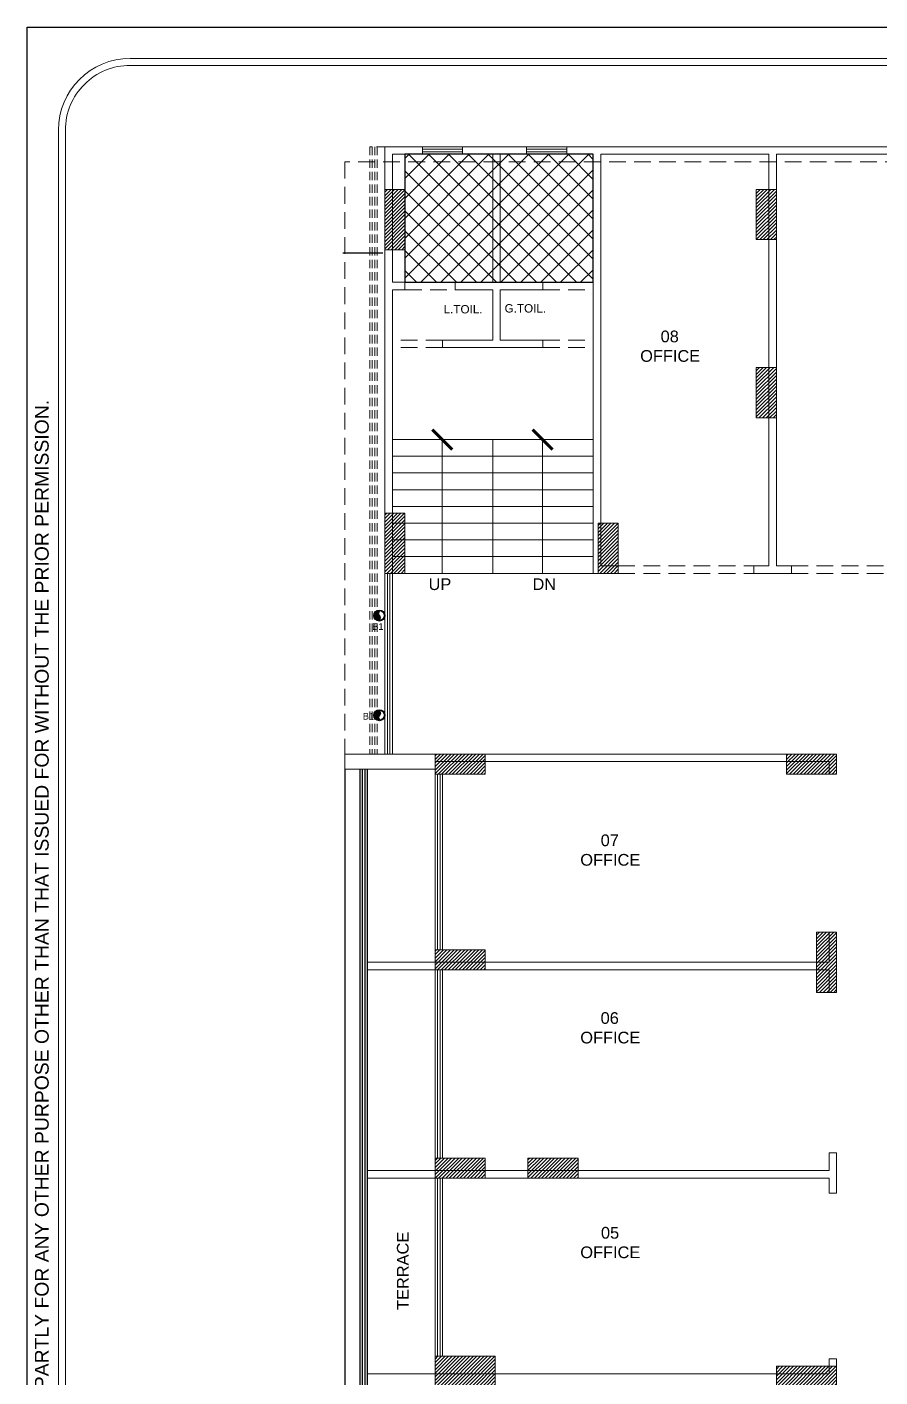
# Model space of a CAD drawing. Header units: inches. Extents: x 1807 to 67852, y 1160 to 20242.
# Drawn here: x 13894 to 14404, y 9032 to 9839 of the extents above; entities that cross this region are included whole.
import ezdxf

# ---------------------------------------------------------------- set-up
doc = ezdxf.new("R2010")
doc.units = ezdxf.units.IN
doc.header["$MEASUREMENT"] = 0
doc.linetypes.add('DASHED', pattern=[0.75, 0.5, -0.25])
for name, color, linetype, lineweight in [('02WINDOW & DOTTED', 8, 'Continuous', 20), ('4 upvc pip', 5, 'Continuous', 30), ('4 upvc pip hatch', 6, 'Continuous', 5), ('4. UPCV', 6, 'Continuous', 30), ('A-HATCH', 252, 'Continuous', 13), ('BLOCK', 7, 'Continuous', 0), ('COLD WATER', 4, 'Continuous', 30), ('column_01', 7, 'Continuous', 18), ('HATCH', 8, 'Continuous', 0), ('Nstair', 8, 'Continuous', 20), ('RAILING', 8, 'Continuous', 25), ('SHOP TEXT', 7, 'Continuous', 15), ('SUNK', 216, 'Continuous', 30), ('SUNK HTACH', 165, 'Continuous', 15), ('wall', 7, 'Continuous', 20)]:
    doc.layers.add(name, color=color, linetype=linetype, lineweight=lineweight)
doc.styles.add('Krupalu', font='arial.ttf', dxfattribs={"height": 8})
doc.styles.add('Krupalu 1', font='arial.ttf')
doc.styles.add('SCALE_48', font='sylfaen.ttf', dxfattribs={"height": 5})
doc.dimstyles.new('SCALE_48', dxfattribs={"dimtxt": 5, "dimasz": 1, "dimexe": 1.5, "dimexo": 1.5, "dimgap": 0.09, "dimtad": 0, "dimzin": 0, "dimdsep": 46, "dimlunit": 4, "dimtxsty": 'SCALE_48', "dimblk": 'ARCHTICK', "dimcen": 0, "dimdle": 1.5, "dimclrd": 256, "dimclre": 256, "dimclrt": 7, "dimadec": 0, "dimazin": 0, "dimtfac": 1, "dimtofl": 0, "dimtmove": 1, "dimatfit": 0, "dimldrblk": 'ARCHTICK', "dimfxl": 1, "dimtolj": 1, "dimtzin": 0, "dimlwd": -1, "dimlwe": -1, "dimarcsym": 0})
pattern_1 = [(45, (0, -2407.892066694796), (-1.060660171779821, 1.060660171779821), [])]

# ---------------------------------------------------------------- blocks, each defined once
blk = doc.blocks.new('rtytrut')
at = {"layer": 'HATCH'}
h = blk.add_hatch(dxfattribs=at)
h.set_pattern_fill('ANSI31', color=256, scale=12, style=0)
h.set_pattern_definition(pattern_1)
h.paths.add_polyline_path([(134969.6783396329, -629836.893215158), (134969.6783391621, -629872.893215205), (134957.6783391551, -629872.8932151059), (134957.6783396314, -629836.8932150421)])
h = blk.add_hatch(dxfattribs=at)
h.set_pattern_fill('ANSI31', color=256, scale=12, style=0)
h.set_pattern_definition(pattern_1)
h.paths.add_polyline_path([(135179.6783406475, -629836.8932180089), (135179.6783411183, -629866.893218056), (135191.6783411252, -629866.8932179568), (135191.678340649, -629836.893217893)])
h = blk.add_hatch(dxfattribs=at)
h.set_pattern_fill('ANSI31', color=256, scale=12, style=0)
h.set_pattern_definition(pattern_1)
h.paths.add_polyline_path([(135179.678339818, -629973.3932146768), (135179.6783402888, -629943.3932146297), (135191.6783402958, -629943.3932147289), (135191.6783398196, -629973.3932147927)])
h = blk.add_hatch(dxfattribs=at)
h.set_pattern_fill('ANSI31', color=256, scale=12, style=0)
h.set_pattern_definition(pattern_1)
h.paths.add_polyline_path([(134969.6783396021, -630066.3932148288), (134969.6783391314, -630030.3932147818), (134957.6783391244, -630030.393214881), (134957.6783396006, -630066.3932149448)])
h = blk.add_hatch(dxfattribs=at)
h.set_pattern_fill('ANSI31', color=256, scale=12, style=0)
h.set_pattern_definition(pattern_1)
h.paths.add_polyline_path([(135085.1783405276, -630066.3932146786), (135085.1783409984, -630036.3932146316), (135097.1783410054, -630036.3932147308), (135097.1783405291, -630066.3932147946)])
h = blk.add_hatch(dxfattribs=at)
h.set_pattern_fill('ANSI31', color=256, scale=12, style=0)
h.set_pattern_definition(pattern_1)
h.paths.add_polyline_path([(134987.6783392209, -630186.3932148985), (135017.678339268, -630186.3932144176), (135017.6783391647, -630174.3932144106), (134987.6783391009, -630174.393214897)])
h = blk.add_hatch(dxfattribs=at)
h.set_pattern_fill('ANSI31', color=256, scale=12, style=0)
h.set_pattern_definition(pattern_1)
h.paths.add_polyline_path([(135227.6783399018, -630186.3932148303), (135197.6783398547, -630186.3932143595), (135197.6783399539, -630174.3932143525), (135227.6783400177, -630174.3932148288)])
h = blk.add_hatch(dxfattribs=at)
h.set_pattern_fill('ANSI31', color=256, scale=12, style=0)
h.set_pattern_definition(pattern_1)
h.paths.add_polyline_path([(135215.6783392084, -630280.8932149053), (135215.6783396792, -630316.8932149523), (135227.6783396862, -630316.8932148531), (135227.6783392099, -630280.8932147893)])
h = blk.add_hatch(dxfattribs=at)
h.set_pattern_fill('ANSI31', color=256, scale=12, style=0)
h.set_pattern_definition(pattern_1)
h.paths.add_polyline_path([(134987.6783396021, -630291.3932147613), (135017.6783396492, -630291.3932152321), (135017.67833955, -630303.393215239), (134987.6783394862, -630303.3932147628)])
h = blk.add_hatch(dxfattribs=at)
h.set_pattern_fill('ANSI31', color=256, scale=12, style=0)
h.set_pattern_definition(pattern_1)
h.paths.add_polyline_path([(134987.6783396021, -630415.8932148273), (135017.6783396492, -630415.8932152981), (135017.67833955, -630427.893215305), (134987.6783394862, -630427.8932148288)])
h = blk.add_hatch(dxfattribs=at)
h.set_pattern_fill('ANSI31', color=256, scale=12, style=0)
h.set_pattern_definition(pattern_1)
h.paths.add_polyline_path([(135073.1783388669, -630415.8932149432), (135043.1783388199, -630415.893215414), (135043.1783389191, -630427.893215421), (135073.1783389829, -630427.8932149448)])
h = blk.add_hatch(dxfattribs=at)
h.set_pattern_fill('ANSI31', color=256, scale=12, style=0)
h.set_pattern_definition(pattern_1)
h.paths.add_polyline_path([(134987.6783400223, -630534.3932151609), (135023.6783400694, -630534.3932156317), (135023.6783399702, -630552.3932156387), (134987.6783399064, -630552.3932151624)])
h = blk.add_hatch(dxfattribs=at)
h.set_pattern_fill('ANSI31', color=256, scale=12, style=0)
h.set_pattern_definition(pattern_1)
h.paths.add_polyline_path([(135227.678340212, -630540.3932148621), (135191.678340165, -630540.3932153329), (135191.6783402641, -630552.3932153399), (135227.6783403279, -630552.3932148636)])
at = {"layer": 'column_01'}
for points in [[(134969.6783396329, -629836.893215158), (134969.6783391621, -629872.893215205), (134957.6783391551, -629872.8932151059), (134957.6783396314, -629836.8932150421)], [(135179.6783406475, -629836.8932180089), (135179.6783411183, -629866.893218056), (135191.6783411252, -629866.8932179568), (135191.678340649, -629836.893217893)], [(135179.678339818, -629973.3932146768), (135179.6783402888, -629943.3932146297), (135191.6783402958, -629943.3932147289), (135191.6783398196, -629973.3932147927)], [(134969.6783396021, -630066.3932148288), (134969.6783391314, -630030.3932147818), (134957.6783391244, -630030.393214881), (134957.6783396006, -630066.3932149448)], [(135085.1783405276, -630066.3932146786), (135085.1783409984, -630036.3932146316), (135097.1783410054, -630036.3932147308), (135097.1783405291, -630066.3932147946)], [(134987.6783392209, -630186.3932148985), (135017.678339268, -630186.3932144176), (135017.6783391647, -630174.3932144106), (134987.6783391009, -630174.393214897)], [(135227.6783399018, -630186.3932148303), (135197.6783398547, -630186.3932143595), (135197.6783399539, -630174.3932143525), (135227.6783400177, -630174.3932148288)], [(135215.6783392084, -630280.8932149053), (135215.6783396792, -630316.8932149523), (135227.6783396862, -630316.8932148531), (135227.6783392099, -630280.8932147893)], [(134987.6783396021, -630291.3932147613), (135017.6783396492, -630291.3932152321), (135017.67833955, -630303.393215239), (134987.6783394862, -630303.3932147628)], [(134987.6783396021, -630415.8932148273), (135017.6783396492, -630415.8932152981), (135017.67833955, -630427.893215305), (134987.6783394862, -630427.8932148288)], [(135073.1783388669, -630415.8932149432), (135043.1783388199, -630415.893215414), (135043.1783389191, -630427.893215421), (135073.1783389829, -630427.8932149448)], [(134987.6783400223, -630534.3932151609), (135023.6783400694, -630534.3932156317), (135023.6783399702, -630552.3932156387), (134987.6783399064, -630552.3932151624)], [(135227.678340212, -630540.3932148621), (135191.678340165, -630540.3932153329), (135191.6783402641, -630552.3932153399), (135227.6783403279, -630552.3932148636)]]:
    blk.add_lwpolyline(points, close=True, dxfattribs=at)

msp = doc.modelspace()

# ---------------------------------------------------------------- hatches: boundary and pattern name
at = {"layer": '4 upvc pip hatch', "ltscale": 10}
h = msp.add_hatch(dxfattribs=at)
h.set_pattern_fill('ANSI31', color=256, scale=3, angle=7e-15, style=0)
h.set_pattern_definition([(45.00000000000001, (-49579.83700438967, -131239.0023688299), (-0.2651650429449554, 0.2651650429449554), [])])
edge = h.paths.add_edge_path()
edge.add_spline(control_points=[(14104.54663992466, 9483.967109088162), (14104.96332902422, 9484.531049465311), (14105.987876252, 9485.91765533075), (14103.71874007064, 9487.975193925102), (14104.70959976818, 9489.372502836532), (14105.11120596696, 9489.938847316736)], knot_values=[0, 0, 0, 0, 1.259254292856843, 3.096230486813582, 4.348223097679245, 4.348223097679245, 4.348223097679245, 4.348223097679245], degree=3, periodic=0)
edge.add_arc((14104.75921997532, 9486.959567896864), 3, 83.26204288133455, 180)
edge.add_arc((14104.75921997532, 9486.959567896864), 3, 180, 265.9366147680938)
h = msp.add_hatch(dxfattribs=at)
h.set_pattern_fill('ANSI31', color=256, scale=3, style=0)
h.set_pattern_definition([(315, (-49579.8358565126, 150153.3405935586), (-0.2651650429449554, -0.2651650429449554), [])])
edge = h.paths.add_edge_path()
edge.add_spline(control_points=[(14104.54778780173, 9430.371115640566), (14104.9644769013, 9429.807175263417), (14105.98902412908, 9428.420569397978), (14103.71988794771, 9426.363030803626), (14104.71074764526, 9424.965721892197), (14105.11235384403, 9424.399377411992)], knot_values=[0, 0, 0, 0, 1.259254292856843, 3.096230486813582, 4.348223097679245, 4.348223097679245, 4.348223097679245, 4.348223097679245], degree=3, periodic=0)
edge.add_arc((14104.76036785239, 9427.378656831865), 3, 180, 276.73795711866546, ccw=False)
edge.add_arc((14104.76036785239, 9427.378656831865), 3, 94.06338523190618, 180, ccw=False)
at = {"layer": 'SUNK HTACH', "ltscale": 10}
h = msp.add_hatch(dxfattribs=at)
h.set_pattern_fill('ANSI37', color=256, scale=67.5, style=0)
h.set_pattern_definition([(45, (13394.47225781065, -55328.92698113222), (-5.966213466261491, 5.966213466261491), []), (135, (13394.47225781065, -55328.92698113222), (-5.966213466261491, -5.966213466261491), [])])
h.paths.add_polyline_path([(14120.06151551113, 9686.174890355585), (14232.56036785239, 9686.174890355585), (14232.56036785239, 9762.674890355467), (14120.06151551113, 9762.674890355467)])

# ---------------------------------------------------------------- linework, layer by layer
at = {"layer": '02WINDOW & DOTTED', "linetype": 'DASHED', "ltscale": 10}
for p, q in [((14099.06036785239, 9767.17489035931), (14099.06036785239, 9404.174890355585)), ((14108.06036785239, 9767.17489035931), (14099.06036785239, 9767.17489035931)), ((14099.06036785239, 9767.17489035931), (14099.06036785239, 9404.174890355585)), ((14108.06036785239, 9767.17489035931), (14099.06036785239, 9767.17489035931)), ((14099.06036785239, 9767.17489035931), (14099.06036785239, 9404.174890355585)), ((14108.06036785239, 9767.17489035931), (14099.06036785239, 9767.17489035931)), ((14099.06036785239, 9767.17489035931), (14099.06036785239, 9404.174890355585)), ((14108.06036785239, 9767.17489035931), (14099.06036785239, 9767.17489035931)), ((14100.56036785239, 9767.17489035931), (14100.56036785239, 9404.174890355585)), ((14100.56036785239, 9767.17489035931), (14100.56036785239, 9404.174890355585)), ((14100.56036785239, 9767.17489035931), (14100.56036785239, 9404.174890355585)), ((14100.56036785239, 9767.17489035931), (14100.56036785239, 9404.174890355585)), ((14102.06036785239, 9767.17489035931), (14102.06036785239, 9404.174890355585)), ((14102.06036785239, 9767.17489035931), (14102.06036785239, 9404.174890355585)), ((14102.06036785239, 9767.17489035931), (14102.06036785239, 9404.174890355585)), ((14102.06036785239, 9767.17489035931), (14102.06036785239, 9404.174890355585)), ((14103.56036785239, 9767.17489035931), (14103.56036785239, 9404.174890355585)), ((14103.56036785239, 9767.17489035931), (14103.56036785239, 9404.174890355585)), ((14103.56036785239, 9767.17489035931), (14103.56036785239, 9404.174890355585)), ((14103.56036785239, 9767.17489035931), (14103.56036785239, 9404.174890355585))]:
    msp.add_line(p, q, dxfattribs=at)
at = {"layer": '02WINDOW & DOTTED', "ltscale": 20}
for p, q in [((14130.56036785239, 9767.174890355585), (14154.56036785239, 9767.174890355585)), ((14130.56036785239, 9767.174890355585), (14154.56036785239, 9767.174890355585)), ((14130.56036785239, 9767.174890355585), (14154.56036785239, 9767.174890355585)), ((14130.56036785239, 9767.174890355585), (14154.56036785239, 9767.174890355585)), ((14130.56036785239, 9765.674890355585), (14154.56036785239, 9765.674890355585)), ((14130.56036785239, 9765.674890355585), (14154.56036785239, 9765.674890355585)), ((14130.56036785239, 9765.674890355585), (14154.56036785239, 9765.674890355585)), ((14130.56036785239, 9765.674890355585), (14154.56036785239, 9765.674890355585)), ((14192.81036785239, 9767.174890355585), (14216.81036785239, 9767.174890355467)), ((14192.81036785239, 9767.174890355585), (14216.81036785239, 9767.174890355467)), ((14192.81036785239, 9767.174890355585), (14216.81036785239, 9767.174890355467)), ((14192.81036785239, 9767.174890355585), (14216.81036785239, 9767.174890355467)), ((14192.81036785239, 9765.674890355585), (14216.81036785239, 9765.674890355467)), ((14192.81036785239, 9765.674890355585), (14216.81036785239, 9765.674890355467)), ((14192.81036785239, 9765.674890355585), (14216.81036785239, 9765.674890355467)), ((14192.81036785239, 9765.674890355585), (14216.81036785239, 9765.674890355467)), ((14130.56036785239, 9764.174890355585), (14154.56036785239, 9764.174890355585)), ((14130.56036785239, 9764.174890355585), (14154.56036785239, 9764.174890355585)), ((14130.56036785239, 9764.174890355585), (14154.56036785239, 9764.174890355585)), ((14130.56036785239, 9764.174890355585), (14154.56036785239, 9764.174890355585)), ((14130.56036785239, 9762.674890355585), (14154.56036785239, 9762.674890355585)), ((14130.56036785239, 9762.674890355585), (14154.56036785239, 9762.674890355585)), ((14130.56036785239, 9762.674890355585), (14154.56036785239, 9762.674890355585)), ((14130.56036785239, 9762.674890355585), (14154.56036785239, 9762.674890355585)), ((14192.81036785239, 9764.174890355585), (14216.81036785239, 9764.174890355467)), ((14192.81036785239, 9764.174890355585), (14216.81036785239, 9764.174890355467)), ((14192.81036785239, 9764.174890355585), (14216.81036785239, 9764.174890355467)), ((14192.81036785239, 9764.174890355585), (14216.81036785239, 9764.174890355467)), ((14192.81036785239, 9762.674890355585), (14216.81036785239, 9762.674890355467)), ((14192.81036785239, 9762.674890355585), (14216.81036785239, 9762.674890355467)), ((14192.81036785239, 9762.674890355585), (14216.81036785239, 9762.674890355467)), ((14192.81036785239, 9762.674890355585), (14216.81036785239, 9762.674890355467)), ((14138.06151556992, 9392.174890434748), (14138.06151556992, 9287.17489037945)), ((14138.06151556992, 9392.174890434748), (14138.06151556992, 9287.17489037945)), ((14138.06151556992, 9392.174890434748), (14138.06151556992, 9287.17489037945)), ((14138.06151556992, 9392.174890434748), (14138.06151556992, 9287.17489037945)), ((14139.56151556992, 9392.174890458846), (14139.56151556992, 9287.174890355935)), ((14139.56151556992, 9392.174890458846), (14139.56151556992, 9287.174890355935)), ((14139.56151556992, 9392.174890458846), (14139.56151556992, 9287.174890355935)), ((14139.56151556992, 9392.174890458846), (14139.56151556992, 9287.174890355935)), ((14141.06151556992, 9392.174890482827), (14141.06151556992, 9287.174890332419)), ((14141.06151556992, 9392.174890482827), (14141.06151556992, 9287.174890332419)), ((14141.06151556992, 9392.174890482827), (14141.06151556992, 9287.174890332419)), ((14141.06151556992, 9392.174890482827), (14141.06151556992, 9287.174890332419)), ((14142.56151556992, 9392.174890506925), (14142.56151556992, 9287.174890308903)), ((14142.56151556992, 9392.174890506925), (14142.56151556992, 9287.174890308903)), ((14142.56151556992, 9392.174890506925), (14142.56151556992, 9287.174890308903)), ((14142.56151556992, 9392.174890506925), (14142.56151556992, 9287.174890308903)), ((14138.06151556992, 9275.174890259426), (14138.06151556992, 9162.674890313445)), ((14138.06151556992, 9275.174890259426), (14138.06151556992, 9162.674890313445)), ((14138.06151556992, 9275.174890259426), (14138.06151556992, 9162.674890313445)), ((14138.06151556992, 9275.174890259426), (14138.06151556992, 9162.674890313445)), ((14139.56151556992, 9275.174890259426), (14139.56151556992, 9162.674890289927)), ((14139.56151556992, 9275.174890259426), (14139.56151556992, 9162.674890289927)), ((14139.56151556992, 9275.174890259426), (14139.56151556992, 9162.674890289927)), ((14139.56151556992, 9275.174890259426), (14139.56151556992, 9162.674890289927)), ((14141.06151556992, 9275.174890259426), (14141.06151556992, 9162.674890266411)), ((14141.06151556992, 9275.174890259426), (14141.06151556992, 9162.674890266411)), ((14141.06151556992, 9275.174890259426), (14141.06151556992, 9162.674890266411)), ((14141.06151556992, 9275.174890259426), (14141.06151556992, 9162.674890266411)), ((14142.56151556992, 9275.174890259426), (14142.56151556992, 9162.674890242895)), ((14142.56151556992, 9275.174890259426), (14142.56151556992, 9162.674890242895)), ((14142.56151556992, 9275.174890259426), (14142.56151556992, 9162.674890242895)), ((14142.56151556992, 9275.174890259426), (14142.56151556992, 9162.674890242895)), ((14138.06151556992, 9150.674890259426), (14138.06151556992, 9044.174889995513)), ((14138.06151556992, 9150.674890259426), (14138.06151556992, 9044.174889995513)), ((14138.06151556992, 9150.674890259426), (14138.06151556992, 9044.174889995513)), ((14138.06151556992, 9150.674890259426), (14138.06151556992, 9044.174889995513)), ((14139.56151556992, 9150.674890259426), (14139.56151556992, 9044.174889975957)), ((14139.56151556992, 9150.674890259426), (14139.56151556992, 9044.174889975957)), ((14139.56151556992, 9150.674890259426), (14139.56151556992, 9044.174889975957)), ((14139.56151556992, 9150.674890259426), (14139.56151556992, 9044.174889975957)), ((14141.06151556992, 9150.674890259426), (14141.06151556992, 9044.17488995628)), ((14141.06151556992, 9150.674890259426), (14141.06151556992, 9044.17488995628)), ((14141.06151556992, 9150.674890259426), (14141.06151556992, 9044.17488995628)), ((14141.06151556992, 9150.674890259426), (14141.06151556992, 9044.17488995628)), ((14142.56151556998, 9150.67489025931), (14142.56151556998, 9044.174889936725)), ((14142.56151556998, 9150.67489025931), (14142.56151556998, 9044.174889936725)), ((14142.56151556998, 9150.67489025931), (14142.56151556998, 9044.174889936725)), ((14142.56151556998, 9150.67489025931), (14142.56151556998, 9044.174889936725))]:
    msp.add_line(p, q, dxfattribs=at)
at = {"layer": '02WINDOW & DOTTED', "linetype": 'DASHED', "ltscale": 20}
for p, q in [((14120.06151551113, 9686.174890355585), (14150.06151551113, 9686.174890355585)), ((14120.06151551113, 9686.174890355585), (14150.06151551113, 9686.174890355585)), ((14120.06151551113, 9686.174890355585), (14150.06151551113, 9686.174890355585)), ((14120.06151551113, 9686.174890355585), (14150.06151551113, 9686.174890355585)), ((14202.56036785239, 9686.174890355585), (14232.56036785239, 9686.174890355585)), ((14202.56036785239, 9686.174890355585), (14232.56036785239, 9686.174890355585)), ((14202.56036785239, 9686.174890355585), (14232.56036785239, 9686.174890355585)), ((14202.56036785239, 9686.174890355585), (14232.56036785239, 9686.174890355585)), ((14120.06151551113, 9681.674890355585), (14150.06151551113, 9681.674890355585)), ((14120.06151551113, 9681.674890355585), (14150.06151551113, 9681.674890355585)), ((14120.06151551113, 9681.674890355585), (14150.06151551113, 9681.674890355585)), ((14120.06151551113, 9681.674890355585), (14150.06151551113, 9681.674890355585)), ((14202.56036785239, 9681.674890355585), (14232.56036785239, 9681.674890355585)), ((14202.56036785239, 9681.674890355585), (14232.56036785239, 9681.674890355585)), ((14202.56036785239, 9681.674890355585), (14232.56036785239, 9681.674890355585)), ((14202.56036785239, 9681.674890355585), (14232.56036785239, 9681.674890355585)), ((14142.56036785236, 9651.674890355585), (14112.56036785239, 9651.674890355585)), ((14142.56036785236, 9651.674890355585), (14112.56036785239, 9651.674890355585)), ((14142.56036785236, 9651.674890355585), (14112.56036785239, 9651.674890355585)), ((14142.56036785236, 9651.674890355585), (14112.56036785239, 9651.674890355585)), ((14142.56036785236, 9647.174890355585), (14112.56036785239, 9647.174890355585)), ((14142.56036785236, 9647.174890355585), (14112.56036785239, 9647.174890355585)), ((14142.56036785236, 9647.174890355585), (14112.56036785239, 9647.174890355585)), ((14142.56036785236, 9647.174890355585), (14112.56036785239, 9647.174890355585)), ((14202.56036785239, 9651.674890355585), (14232.56036785239, 9651.674890355585)), ((14202.56036785239, 9651.674890355585), (14232.56036785239, 9651.674890355585)), ((14202.56036785239, 9651.674890355585), (14232.56036785239, 9651.674890355585)), ((14202.56036785239, 9651.674890355585), (14232.56036785239, 9651.674890355585)), ((14202.56036785239, 9647.174890355585), (14232.56036785239, 9647.174890355585)), ((14202.56036785239, 9647.174890355585), (14232.56036785239, 9647.174890355585)), ((14202.56036785239, 9647.174890355585), (14232.56036785239, 9647.174890355585)), ((14202.56036785239, 9647.174890355585), (14232.56036785239, 9647.174890355585)), ((14247.56151706132, 9516.674890355467), (14328.56036785233, 9516.674890355467)), ((14247.56151706132, 9516.674890355467), (14328.56036785233, 9516.674890355467)), ((14247.56151706132, 9516.674890355467), (14328.56036785233, 9516.674890355467)), ((14247.56151706132, 9516.674890355467), (14328.56036785233, 9516.674890355467)), ((14351.06036785233, 9516.674890355585), (14501.06036785236, 9516.674890355585)), ((14351.06036785233, 9516.674890355585), (14501.06036785236, 9516.674890355585)), ((14351.06036785233, 9516.674890355585), (14501.06036785236, 9516.674890355585)), ((14351.06036785233, 9516.674890355585), (14501.06036785236, 9516.674890355585)), ((14247.56151706132, 9512.174890355467), (14328.56036785233, 9512.174890355467)), ((14247.56151706132, 9512.174890355467), (14328.56036785233, 9512.174890355467)), ((14247.56151706132, 9512.174890355467), (14328.56036785233, 9512.174890355467)), ((14247.56151706132, 9512.174890355467), (14328.56036785233, 9512.174890355467)), ((14351.06036785233, 9512.174890355585), (14501.06036785236, 9512.174890355585)), ((14351.06036785233, 9512.174890355585), (14501.06036785236, 9512.174890355585)), ((14351.06036785233, 9512.174890355585), (14501.06036785236, 9512.174890355585)), ((14351.06036785233, 9512.174890355585), (14501.06036785236, 9512.174890355585))]:
    msp.add_line(p, q, dxfattribs=at)
at = {"layer": '02WINDOW & DOTTED', "color": 3, "ltscale": 20}
for p, q in [((14108.06036785239, 9512.173742288986), (14108.06036785239, 9404.174890355585)), ((14108.06036785239, 9512.173742288986), (14108.06036785239, 9404.174890355585)), ((14108.06036785239, 9512.173742288986), (14108.06036785239, 9404.174890355585)), ((14108.06036785239, 9512.173742288986), (14108.06036785239, 9404.174890355585)), ((14109.56036785239, 9512.173742288986), (14109.56036785239, 9404.174890355585)), ((14109.56036785239, 9512.173742288986), (14109.56036785239, 9404.174890355585)), ((14109.56036785239, 9512.173742288986), (14109.56036785239, 9404.174890355585)), ((14109.56036785239, 9512.173742288986), (14109.56036785239, 9404.174890355585)), ((14111.06036785239, 9512.173742288986), (14111.06036785239, 9404.174890355585)), ((14111.06036785239, 9512.173742288986), (14111.06036785239, 9404.174890355585)), ((14111.06036785239, 9512.173742288986), (14111.06036785239, 9404.174890355585)), ((14111.06036785239, 9512.173742288986), (14111.06036785239, 9404.174890355585)), ((14112.56036785239, 9512.173742288986), (14112.56036785239, 9404.174890355585)), ((14112.56036785239, 9512.173742288986), (14112.56036785239, 9404.174890355585)), ((14112.56036785239, 9512.173742288986), (14112.56036785239, 9404.174890355585)), ((14112.56036785239, 9512.173742288986), (14112.56036785239, 9404.174890355585))]:
    msp.add_line(p, q, dxfattribs=at)
at = {"layer": '02WINDOW & DOTTED', "linetype": 'DASHED', "ltscale": 20}
msp.add_lwpolyline([(14522.06036649711, 9758.173743139865), (14084.06036649711, 9758.173743139865), (14084.06036506123, 8532.674890558616), (14099.06036785239, 8532.674890558616)], dxfattribs=at)
at = {"layer": '4 upvc pip'}
msp.add_lwpolyline([(13894.17202465922, 9838.79226470621), (16317.37328657859, 9838.79226470621), (16317.37328657859, 8125.417635068383), (13894.17202465922, 8125.417635068383)], close=True, dxfattribs=at)
at = {"layer": '4. UPCV', "ltscale": 10}
for centre, radius in [((14104.75921997532, 9486.959567896864), 3.3), ((14104.75921997532, 9486.959567896864), 3), ((14104.76036785239, 9427.378656831865), 3.3), ((14104.76036785239, 9427.378656831865), 3)]:
    msp.add_circle(centre, radius, dxfattribs=at)
for points in [[(14104.54663992466, 9483.967109088162), (14104.96332893571, 9484.531049345218), (14105.9878738997, 9485.91765538659), (14103.71874242222, 9487.975193886963), (14104.70959985221, 9489.372502954879), (14105.11120596696, 9489.938847316736)], [(14104.54778780173, 9430.371115640566), (14104.96447681279, 9429.807175383505), (14105.98902177677, 9428.420569342137), (14103.7198902993, 9426.363030841763), (14104.71074772928, 9424.96572177385), (14105.11235384403, 9424.399377411992)]]:
    msp.add_open_spline(points, degree=3, knots=[0, 0, 0, 0, 1.888881036914295, 4.644344532957505, 6.522333056651726, 6.522333056651726, 6.522333056651726, 6.522333056651726], dxfattribs=at)
at = {"layer": 'A-HATCH'}
for points in [[(16251.62551236423, 9820.026733048175), (13955.84000638095, 9820.026733048275, 0.4142135623730951), (13912.93755631712, 9777.124282984372), (13912.93755631712, 8191.165409282758, 0.4142135623730951), (13959.91979887344, 8144.183166726254), (16248.56633716613, 8144.183166726254, 0.4142135623730953), (16298.60775492069, 8194.224584480915), (16298.60775492069, 9773.044490491833, 0.4142135623730951)], [(16251.62551236423, 9815.856614902006), (13955.84000638095, 9815.85661490208, 0.4142135623730951), (13917.10767446312, 9777.124282984372), (13917.10767446312, 8191.165409282758, 0.4142135623730951), (13959.91979887344, 8148.353284872497), (16248.56633716613, 8148.353284872497, 0.4142135623731504), (16294.43763677443, 8194.224584480915), (16294.43763677443, 9773.044490491833, 0.4142135623731546)]]:
    msp.add_lwpolyline(points, format="xyb", close=True, dxfattribs=at)
at = {"layer": 'COLD WATER'}
msp.add_line((14082.91287430121, 9703.753058261158), (14106.91172785239, 9703.753058261158), dxfattribs=at)
at = {"layer": 'Nstair'}
for p, q in [((14232.56036785635, 9592.174890427646), (14112.56151595328, 9592.174890433584)), ((14232.56036785635, 9592.174890427646), (14112.56151595328, 9592.174890433584)), ((14232.56036785635, 9592.174890427646), (14112.56151595328, 9592.174890433584)), ((14232.56036785635, 9592.174890427646), (14112.56151595328, 9592.174890433584)), ((14172.56036785239, 9512.174890359194), (14172.56036785239, 9592.174890430557)), ((14172.56036785239, 9512.174890359194), (14172.56036785239, 9592.174890430557)), ((14172.56036785239, 9512.174890359194), (14172.56036785239, 9592.174890430557)), ((14172.56036785239, 9512.174890359194), (14172.56036785239, 9592.174890430557)), ((14232.56036785588, 9582.174890427646), (14112.56151595281, 9582.174890433584)), ((14232.56036785588, 9582.174890427646), (14112.56151595281, 9582.174890433584)), ((14232.56036785588, 9582.174890427646), (14112.56151595281, 9582.174890433584)), ((14232.56036785588, 9582.174890427646), (14112.56151595281, 9582.174890433584)), ((14232.56036785536, 9572.174890427646), (14112.56151595229, 9572.174890433584)), ((14232.56036785536, 9572.174890427646), (14112.56151595229, 9572.174890433584)), ((14232.56036785536, 9572.174890427646), (14112.56151595229, 9572.174890433584)), ((14232.56036785536, 9572.174890427646), (14112.56151595229, 9572.174890433584)), ((14232.5603678549, 9562.174890427646), (14112.56151595182, 9562.174890433584)), ((14232.5603678549, 9562.174890427646), (14112.56151595182, 9562.174890433584)), ((14232.5603678549, 9562.174890427646), (14112.56151595182, 9562.174890433584)), ((14232.5603678549, 9562.174890427646), (14112.56151595182, 9562.174890433584)), ((14232.56036785437, 9552.174890427646), (14112.5615159513, 9552.174890433584)), ((14232.56036785437, 9552.174890427646), (14112.5615159513, 9552.174890433584)), ((14232.56036785437, 9552.174890427646), (14112.5615159513, 9552.174890433584)), ((14232.56036785437, 9552.174890427646), (14112.5615159513, 9552.174890433584)), ((14232.56036785391, 9542.174890427646), (14112.56151595083, 9542.174890433584)), ((14232.56036785391, 9542.174890427646), (14112.56151595083, 9542.174890433584)), ((14232.56036785391, 9542.174890427646), (14112.56151595083, 9542.174890433584)), ((14232.56036785391, 9542.174890427646), (14112.56151595083, 9542.174890433584)), ((14232.56036785338, 9532.174890427646), (14112.56151595031, 9532.174890433584)), ((14232.56036785338, 9532.174890427646), (14112.56151595031, 9532.174890433584)), ((14232.56036785338, 9532.174890427646), (14112.56151595031, 9532.174890433584)), ((14232.56036785338, 9532.174890427646), (14112.56151595031, 9532.174890433584)), ((14232.56036785292, 9522.174890427646), (14112.56151594984, 9522.174890433584)), ((14232.56036785292, 9522.174890427646), (14112.56151594984, 9522.174890433584)), ((14232.56036785292, 9522.174890427646), (14112.56151594984, 9522.174890433584)), ((14232.56036785292, 9522.174890427646), (14112.56151594984, 9522.174890433584)), ((14232.56036785239, 9512.174890427646), (14112.56151594932, 9512.174890433584)), ((14232.56036785239, 9512.174890427646), (14112.56151594932, 9512.174890433584)), ((14232.56036785239, 9512.174890427646), (14112.56151594932, 9512.174890433584)), ((14232.56036785239, 9512.174890427646), (14112.56151594932, 9512.174890433584))]:
    msp.add_line(p, q, dxfattribs=at)
at = {"layer": 'RAILING'}
for p, q in [((14084.06036785239, 9395.174890355702), (14084.06036785239, 8661.674890355585)), ((14084.06036785239, 9395.174890355702), (14084.06036785239, 8661.674890355585)), ((14084.06036785239, 9395.174890355702), (14084.06036785239, 8661.674890355585)), ((14084.06036785239, 9395.174890355702), (14084.06036785239, 8661.674890355585)), ((14093.06036785239, 9395.174890355702), (14093.06036785239, 8661.674890355585)), ((14093.06036785239, 9395.174890355702), (14093.06036785239, 8661.674890355585)), ((14093.06036785239, 9395.174890355702), (14093.06036785239, 8661.674890355585)), ((14093.06036785239, 9395.174890355702), (14093.06036785239, 8661.674890355585)), ((14094.56036785239, 9395.174890355702), (14094.56036785239, 8661.674890355585)), ((14094.56036785239, 9395.174890355702), (14094.56036785239, 8661.674890355585)), ((14094.56036785239, 9395.174890355702), (14094.56036785239, 8661.674890355585)), ((14094.56036785239, 9395.174890355702), (14094.56036785239, 8661.674890355585)), ((14096.06036785239, 9395.174890355702), (14096.06036785239, 8661.674890355585)), ((14096.06036785239, 9395.174890355702), (14096.06036785239, 8661.674890355585)), ((14096.06036785239, 9395.174890355702), (14096.06036785239, 8661.674890355585)), ((14096.06036785239, 9395.174890355702), (14096.06036785239, 8661.674890355585)), ((14097.56036785239, 9395.174890355702), (14097.56036785239, 8661.674890355585)), ((14097.56036785239, 9395.174890355702), (14097.56036785239, 8661.674890355585))]:
    msp.add_line(p, q, dxfattribs=at)
at = {"layer": 'SUNK'}
msp.add_lwpolyline([(14120.06151551113, 9686.174890355585), (14232.56036785239, 9686.174890355585), (14232.56036785239, 9762.674890355467), (14120.06151551113, 9762.674890355467)], close=True, dxfattribs=at)
at = {"layer": 'wall'}
for p, q in [((14108.06036785239, 9767.174890355585), (14130.56036785239, 9767.174890355585)), ((14108.06036785239, 9767.17489035931), (14108.06036785239, 9512.174890355236)), ((14108.06036785239, 9767.17489035931), (14108.06036785239, 9512.174890355236)), ((14108.06036785239, 9767.174890355585), (14130.56036785239, 9767.174890355585)), ((14108.06036785239, 9767.17489035931), (14108.06036785239, 9512.174890355236)), ((14108.06036785239, 9767.174890355585), (14130.56036785239, 9767.174890355585)), ((14108.06036785239, 9767.17489035931), (14108.06036785239, 9512.174890355236)), ((14108.06036785239, 9767.174890355585), (14130.56036785239, 9767.174890355585)), ((14130.56036785239, 9762.674890355585), (14130.56036785239, 9767.174890355585)), ((14130.56036785239, 9762.674890355585), (14130.56036785239, 9767.174890355585)), ((14130.56036785239, 9762.674890355585), (14130.56036785239, 9767.174890355585)), ((14130.56036785239, 9762.674890355585), (14130.56036785239, 9767.174890355585)), ((14154.56036785239, 9767.174890355585), (14192.81036785239, 9767.174890355585)), ((14154.56036785239, 9762.674890355585), (14154.56036785239, 9767.174890355585)), ((14154.56036785239, 9767.174890355585), (14192.81036785239, 9767.174890355585)), ((14154.56036785239, 9762.674890355585), (14154.56036785239, 9767.174890355585)), ((14154.56036785239, 9767.174890355585), (14192.81036785239, 9767.174890355585)), ((14154.56036785239, 9762.674890355585), (14154.56036785239, 9767.174890355585)), ((14154.56036785239, 9767.174890355585), (14192.81036785239, 9767.174890355585)), ((14154.56036785239, 9762.674890355585), (14154.56036785239, 9767.174890355585)), ((14192.81036785239, 9762.674890355585), (14192.81036785239, 9767.174890355585)), ((14192.81036785239, 9762.674890355585), (14192.81036785239, 9767.174890355585)), ((14192.81036785239, 9762.674890355585), (14192.81036785239, 9767.174890355585)), ((14192.81036785239, 9762.674890355585), (14192.81036785239, 9767.174890355585)), ((14216.81036785239, 9767.174890355585), (14522.06036785239, 9767.174890355585)), ((14216.81036785239, 9762.674890355585), (14216.81036785239, 9767.174890355585)), ((14216.81036785239, 9767.174890355585), (14522.06036785239, 9767.174890355585)), ((14216.81036785239, 9762.674890355585), (14216.81036785239, 9767.174890355585)), ((14216.81036785239, 9767.174890355585), (14522.06036785239, 9767.174890355585)), ((14216.81036785239, 9767.174890355585), (14522.06036785239, 9767.174890355585)), ((14216.81036785239, 9762.674890355585), (14216.81036785239, 9767.174890355585)), ((14216.81036785239, 9762.674890355585), (14216.81036785239, 9767.174890355585)), ((14112.56036785239, 9762.674890355585), (14130.56036785239, 9762.674890355585)), ((14112.56036785239, 9762.674890355585), (14112.56036785239, 9686.174890355585)), ((14112.56036785239, 9762.674890355585), (14112.56036785239, 9686.174890355585)), ((14112.56036785239, 9762.674890355585), (14130.56036785239, 9762.674890355585)), ((14112.56036785239, 9762.674890355585), (14112.56036785239, 9686.174890355585)), ((14112.56036785239, 9762.674890355585), (14130.56036785239, 9762.674890355585)), ((14112.56036785239, 9762.674890355585), (14112.56036785239, 9686.174890355585)), ((14112.56036785239, 9762.674890355585), (14130.56036785239, 9762.674890355585)), ((14154.56036785239, 9762.674890355585), (14172.56036785239, 9762.674890355585)), ((14154.56036785239, 9762.674890355585), (14172.56036785239, 9762.674890355585)), ((14154.56036785239, 9762.674890355585), (14172.56036785239, 9762.674890355585)), ((14154.56036785239, 9762.674890355585), (14172.56036785239, 9762.674890355585)), ((14172.56036785239, 9686.174890355585), (14172.56036785239, 9762.674890355585)), ((14172.56036785239, 9686.174890355585), (14172.56036785239, 9762.674890355585)), ((14172.56036785239, 9686.174890355585), (14172.56036785239, 9762.674890355585)), ((14172.56036785239, 9686.174890355585), (14172.56036785239, 9762.674890355585)), ((14177.06036785239, 9762.674890355585), (14192.81036785239, 9762.674890355585)), ((14177.06036785239, 9686.174890355585), (14177.06036785239, 9762.674890355585)), ((14177.06036785239, 9686.174890355585), (14177.06036785239, 9762.674890355585)), ((14177.06036785239, 9762.674890355585), (14192.81036785239, 9762.674890355585)), ((14177.06036785239, 9686.174890355585), (14177.06036785239, 9762.674890355585)), ((14177.06036785239, 9762.674890355585), (14192.81036785239, 9762.674890355585)), ((14177.06036785239, 9686.174890355585), (14177.06036785239, 9762.674890355585)), ((14177.06036785239, 9762.674890355585), (14192.81036785239, 9762.674890355585)), ((14216.81036785239, 9762.674890355467), (14232.56036785239, 9762.674890355467)), ((14216.81036785239, 9762.674890355467), (14232.56036785239, 9762.674890355467)), ((14216.81036785239, 9762.674890355467), (14232.56036785239, 9762.674890355467)), ((14216.81036785239, 9762.674890355467), (14232.56036785239, 9762.674890355467)), ((14232.56036785239, 9512.174890359194), (14232.56036785239, 9762.674890355467)), ((14232.56036785239, 9512.174890359194), (14232.56036785239, 9762.674890355467)), ((14232.56036785239, 9512.174890359194), (14232.56036785239, 9762.674890355467)), ((14232.56036785239, 9512.174890359194), (14232.56036785239, 9762.674890355467)), ((14237.06036785239, 9762.674890355467), (14337.56036785233, 9762.674890355585)), ((14237.06036785239, 9516.674890355467), (14237.06036785239, 9762.674890355467)), ((14237.06036785239, 9762.674890355467), (14337.56036785233, 9762.674890355585)), ((14237.06036785239, 9516.674890355467), (14237.06036785239, 9762.674890355467)), ((14237.06036785239, 9762.674890355467), (14337.56036785233, 9762.674890355585)), ((14237.06036785239, 9762.674890355467), (14337.56036785233, 9762.674890355585)), ((14237.06036785239, 9516.674890355467), (14237.06036785239, 9762.674890355467)), ((14237.06036785239, 9516.674890355467), (14237.06036785239, 9762.674890355467)), ((14337.56036785233, 9516.674890355585), (14337.56036785239, 9762.674890355585)), ((14337.56036785233, 9516.674890355585), (14337.56036785239, 9762.674890355585)), ((14337.56036785233, 9516.674890355585), (14337.56036785239, 9762.674890355585)), ((14337.56036785233, 9516.674890355585), (14337.56036785239, 9762.674890355585)), ((14342.06036785233, 9762.674890355585), (14517.56036785239, 9762.674890355585)), ((14342.06036785233, 9516.674890355585), (14342.06036785239, 9762.674890355585)), ((14342.06036785233, 9516.674890355585), (14342.06036785239, 9762.674890355585)), ((14342.06036785233, 9762.674890355585), (14517.56036785239, 9762.674890355585)), ((14342.06036785233, 9516.674890355585), (14342.06036785239, 9762.674890355585)), ((14342.06036785233, 9762.674890355585), (14517.56036785239, 9762.674890355585)), ((14342.06036785233, 9516.674890355585), (14342.06036785239, 9762.674890355585)), ((14342.06036785233, 9762.674890355585), (14517.56036785239, 9762.674890355585)), ((14112.56036785239, 9686.174890355585), (14120.06151551113, 9686.174890355585)), ((14112.56036785239, 9686.174890355585), (14120.06151551113, 9686.174890355585)), ((14112.56036785239, 9686.174890355585), (14120.06151551113, 9686.174890355585)), ((14112.56036785239, 9686.174890355585), (14120.06151551113, 9686.174890355585)), ((14120.06151551113, 9686.174890355585), (14120.06151551113, 9681.674890355585)), ((14120.06151551113, 9686.174890355585), (14120.06151551113, 9681.674890355585)), ((14120.06151551113, 9686.174890355585), (14120.06151551113, 9681.674890355585)), ((14120.06151551113, 9686.174890355585), (14120.06151551113, 9681.674890355585)), ((14150.06151551113, 9686.174890355585), (14172.56036785239, 9686.174890355467)), ((14150.06151551113, 9686.174890355585), (14150.06151551113, 9681.674890355585)), ((14150.06151551113, 9686.174890355585), (14172.56036785239, 9686.174890355467)), ((14150.06151551113, 9686.174890355585), (14150.06151551113, 9681.674890355585)), ((14150.06151551113, 9686.174890355585), (14172.56036785239, 9686.174890355467)), ((14150.06151551113, 9686.174890355585), (14150.06151551113, 9681.674890355585)), ((14150.06151551113, 9686.174890355585), (14172.56036785239, 9686.174890355467)), ((14150.06151551113, 9686.174890355585), (14150.06151551113, 9681.674890355585)), ((14177.06036785239, 9686.174890355467), (14202.56036785239, 9686.174890355585)), ((14177.06036785239, 9686.174890355467), (14202.56036785239, 9686.174890355585)), ((14177.06036785239, 9686.174890355467), (14202.56036785239, 9686.174890355585)), ((14177.06036785239, 9686.174890355467), (14202.56036785239, 9686.174890355585)), ((14202.56036785239, 9681.674890355585), (14202.56036785239, 9686.174890355585)), ((14202.56036785239, 9681.674890355585), (14202.56036785239, 9686.174890355585)), ((14202.56036785239, 9681.674890355585), (14202.56036785239, 9686.174890355585)), ((14202.56036785239, 9681.674890355585), (14202.56036785239, 9686.174890355585)), ((14112.56036785239, 9681.674890355585), (14120.06151551113, 9681.674890355585)), ((14112.56036785239, 9681.674890355702), (14112.56036785239, 9512.174890429742)), ((14112.56036785239, 9681.674890355702), (14112.56036785239, 9512.174890429742)), ((14112.56036785239, 9681.674890355585), (14120.06151551113, 9681.674890355585)), ((14112.56036785239, 9681.674890355702), (14112.56036785239, 9512.174890429742)), ((14112.56036785239, 9681.674890355585), (14120.06151551113, 9681.674890355585)), ((14112.56036785239, 9681.674890355702), (14112.56036785239, 9512.174890429742)), ((14112.56036785239, 9681.674890355585), (14120.06151551113, 9681.674890355585)), ((14150.06151551113, 9681.674890355585), (14172.56036785239, 9681.674890355585)), ((14150.06151551113, 9681.674890355585), (14172.56036785239, 9681.674890355585)), ((14150.06151551113, 9681.674890355585), (14172.56036785239, 9681.674890355585)), ((14150.06151551113, 9681.674890355585), (14172.56036785239, 9681.674890355585)), ((14172.56036785239, 9651.674890355467), (14172.56036785239, 9681.674890355585)), ((14172.56036785239, 9651.674890355467), (14172.56036785239, 9681.674890355585)), ((14172.56036785239, 9651.674890355467), (14172.56036785239, 9681.674890355585)), ((14172.56036785239, 9651.674890355467), (14172.56036785239, 9681.674890355585)), ((14177.06036785239, 9681.674890355585), (14202.56036785239, 9681.674890355585)), ((14177.06036785239, 9651.674890355467), (14177.06036785239, 9681.674890355585)), ((14177.06036785239, 9651.674890355467), (14177.06036785239, 9681.674890355585)), ((14177.06036785239, 9681.674890355585), (14202.56036785239, 9681.674890355585)), ((14177.06036785239, 9651.674890355467), (14177.06036785239, 9681.674890355585)), ((14177.06036785239, 9681.674890355585), (14202.56036785239, 9681.674890355585)), ((14177.06036785239, 9651.674890355467), (14177.06036785239, 9681.674890355585)), ((14177.06036785239, 9681.674890355585), (14202.56036785239, 9681.674890355585)), ((14142.56036785233, 9651.674890355585), (14172.56036785239, 9651.674890355585)), ((14142.56036785233, 9651.674890355702), (14142.56036785233, 9647.174890355585)), ((14142.56036785233, 9651.674890355702), (14142.56036785233, 9647.174890355585)), ((14142.56036785233, 9651.674890355585), (14172.56036785239, 9651.674890355585)), ((14142.56036785233, 9651.674890355702), (14142.56036785233, 9647.174890355585)), ((14142.56036785233, 9651.674890355585), (14172.56036785239, 9651.674890355585)), ((14142.56036785233, 9651.674890355702), (14142.56036785233, 9647.174890355585)), ((14142.56036785233, 9651.674890355585), (14172.56036785239, 9651.674890355585)), ((14142.56036785233, 9647.174890355585), (14202.56036785239, 9647.174890355585)), ((14142.56036785233, 9647.174890355585), (14202.56036785239, 9647.174890355585)), ((14142.56036785233, 9647.174890355585), (14202.56036785239, 9647.174890355585)), ((14142.56036785233, 9647.174890355585), (14202.56036785239, 9647.174890355585)), ((14177.06036785239, 9651.674890355585), (14202.56036785239, 9651.674890355585)), ((14177.06036785239, 9651.674890355585), (14202.56036785239, 9651.674890355585)), ((14177.06036785239, 9651.674890355585), (14202.56036785239, 9651.674890355585)), ((14177.06036785239, 9651.674890355585), (14202.56036785239, 9651.674890355585)), ((14202.56036785239, 9647.174890355585), (14202.56036785239, 9651.674890355585)), ((14202.56036785239, 9647.174890355585), (14202.56036785239, 9651.674890355585)), ((14202.56036785239, 9647.174890355585), (14202.56036785239, 9651.674890355585)), ((14202.56036785239, 9647.174890355585), (14202.56036785239, 9651.674890355585)), ((14237.06036785239, 9516.674890355467), (14247.56151695288, 9516.674890355467)), ((14237.06036785239, 9516.674890355467), (14247.56151695288, 9516.674890355467)), ((14237.06036785239, 9516.674890355467), (14247.56151695288, 9516.674890355467)), ((14237.06036785239, 9516.674890355467), (14247.56151695288, 9516.674890355467)), ((14247.56151695288, 9516.674890355467), (14247.56151695288, 9512.174890355353)), ((14247.56151695288, 9516.674890355467), (14247.56151695288, 9512.174890355353)), ((14247.56151695288, 9516.674890355467), (14247.56151695288, 9512.174890355353)), ((14247.56151695288, 9516.674890355467), (14247.56151695288, 9512.174890355353)), ((14328.56036785233, 9516.674890355585), (14337.56036785233, 9516.674890355585)), ((14328.56036785233, 9512.174890355585), (14328.56036785233, 9516.674890355467)), ((14328.56036785233, 9512.174890355585), (14328.56036785233, 9516.674890355467)), ((14328.56036785233, 9516.674890355585), (14337.56036785233, 9516.674890355585)), ((14328.56036785233, 9516.674890355585), (14337.56036785233, 9516.674890355585)), ((14328.56036785233, 9512.174890355585), (14328.56036785233, 9516.674890355467)), ((14328.56036785233, 9516.674890355585), (14337.56036785233, 9516.674890355585)), ((14328.56036785233, 9512.174890355585), (14328.56036785233, 9516.674890355467)), ((14342.06036785233, 9516.674890355585), (14351.06036785239, 9516.674890355585)), ((14342.06036785233, 9516.674890355585), (14351.06036785239, 9516.674890355585)), ((14342.06036785233, 9516.674890355585), (14351.06036785239, 9516.674890355585)), ((14342.06036785233, 9516.674890355585), (14351.06036785239, 9516.674890355585)), ((14351.06036785233, 9512.174890355585), (14351.06036785239, 9516.674890355467)), ((14351.06036785233, 9512.174890355585), (14351.06036785239, 9516.674890355467)), ((14351.06036785233, 9512.174890355585), (14351.06036785239, 9516.674890355467)), ((14351.06036785233, 9512.174890355585), (14351.06036785239, 9516.674890355467)), ((14112.56036785239, 9512.174890433584), (14108.06036785239, 9512.174890433467)), ((14112.56036785239, 9512.174890433584), (14108.06036785239, 9512.174890433467)), ((14112.56036785239, 9512.174890433584), (14108.06036785239, 9512.174890433467)), ((14112.56036785239, 9512.174890433584), (14108.06036785239, 9512.174890433467)), ((14232.56036785239, 9512.174890355467), (14247.56151705911, 9512.174890355467)), ((14232.56036785239, 9512.174890355467), (14247.56151705911, 9512.174890355467)), ((14232.56036785239, 9512.174890355467), (14247.56151705911, 9512.174890355467)), ((14232.56036785239, 9512.174890355467), (14247.56151705911, 9512.174890355467)), ((14328.56036785233, 9512.174890355585), (14351.06036785233, 9512.174890355467)), ((14328.56036785233, 9512.174890355585), (14351.06036785233, 9512.174890355467)), ((14328.56036785233, 9512.174890355585), (14351.06036785233, 9512.174890355467)), ((14328.56036785233, 9512.174890355585), (14351.06036785233, 9512.174890355467)), ((14084.06036785233, 9404.174890355585), (14378.06151598215, 9404.174890355585)), ((14084.06036785239, 9395.174890355702), (14084.06036785239, 9404.174890355702)), ((14084.06036785233, 9404.174890355585), (14378.06151598215, 9404.174890355585)), ((14084.06036785239, 9395.174890355702), (14084.06036785239, 9404.174890355702)), ((14084.06036785233, 9404.174890355585), (14378.06151598215, 9404.174890355585)), ((14084.06036785233, 9404.174890355585), (14378.06151598215, 9404.174890355585)), ((14084.06036785239, 9395.174890355702), (14084.06036785239, 9404.174890355702)), ((14084.06036785239, 9395.174890355702), (14084.06036785239, 9404.174890355702)), ((14378.06151598215, 9404.17489035931), (14378.06151598215, 9392.174890500755)), ((14378.06151598215, 9404.17489035931), (14378.06151598215, 9392.174890500755)), ((14378.06151598215, 9404.17489035931), (14378.06151598215, 9392.174890500755)), ((14378.06151598215, 9404.17489035931), (14378.06151598215, 9392.174890500755)), ((14084.06036785233, 9395.174890355585), (14138.06151549489, 9395.174890355585)), ((14084.06036785233, 9395.174890355585), (14138.06151549489, 9395.174890355585)), ((14084.06036785233, 9395.174890355585), (14138.06151549489, 9395.174890355585)), ((14084.06036785233, 9395.174890355585), (14138.06151549489, 9395.174890355585)), ((14138.06151549489, 9399.674890355585), (14373.56151598215, 9399.674890355585)), ((14138.06151549489, 9399.674890355585), (14138.06151549489, 9395.174890355585)), ((14138.06151549489, 9399.674890355585), (14373.56151598215, 9399.674890355585)), ((14138.06151549489, 9399.674890355585), (14138.06151549489, 9395.174890355585)), ((14138.06151549489, 9399.674890355585), (14373.56151598215, 9399.674890355585)), ((14138.06151549489, 9399.674890355585), (14373.56151598215, 9399.674890355585)), ((14138.06151549489, 9399.674890355585), (14138.06151549489, 9395.174890355585)), ((14138.06151549489, 9399.674890355585), (14138.06151549489, 9395.174890355585)), ((14373.56151598215, 9399.674890355585), (14373.56151598215, 9392.17489057142)), ((14373.56151598215, 9399.674890355585), (14373.56151598215, 9392.17489057142)), ((14373.56151598215, 9399.674890355585), (14373.56151598215, 9392.17489057142)), ((14373.56151598215, 9399.674890355585), (14373.56151598215, 9392.17489057142)), ((14378.06151625078, 9392.174890500755), (14373.56151598215, 9392.174890500755)), ((14378.06151625078, 9392.174890500755), (14373.56151598215, 9392.174890500755)), ((14378.06151625078, 9392.174890500755), (14373.56151598215, 9392.174890500755)), ((14378.06151625078, 9392.174890500755), (14373.56151598215, 9392.174890500755)), ((14378.06151598215, 9297.674890541733), (14373.56151598215, 9297.674890482245)), ((14378.06151598215, 9297.674890541733), (14373.56151598215, 9297.674890482245)), ((14378.06151598215, 9297.674890541733), (14373.56151598215, 9297.674890482245)), ((14378.06151598215, 9297.674890541733), (14373.56151598215, 9297.674890482245)), ((14373.56151598215, 9297.67489049831), (14373.56151598215, 9279.674890355585)), ((14373.56151598215, 9297.67489049831), (14373.56151598215, 9279.674890355585)), ((14373.56151598215, 9297.67489049831), (14373.56151598215, 9279.674890355585)), ((14373.56151598215, 9297.67489049831), (14373.56151598215, 9279.674890355585)), ((14378.06151598215, 9297.674890541733), (14378.06151598215, 9261.674890477938)), ((14378.06151598215, 9297.674890541733), (14378.06151598215, 9261.674890477938)), ((14378.06151598215, 9297.674890541733), (14378.06151598215, 9261.674890477938)), ((14378.06151598215, 9297.674890541733), (14378.06151598215, 9261.674890477938)), ((14373.56151598215, 9279.674890355585), (14097.56036785239, 9279.674890355585)), ((14373.56151598215, 9279.674890355585), (14097.56036785239, 9279.674890355585)), ((14373.56151598215, 9279.674890355585), (14097.56036785239, 9279.674890355585)), ((14373.56151598215, 9279.674890355585), (14097.56036785239, 9279.674890355585)), ((14097.56036785239, 9275.174890355585), (14373.56151598215, 9275.174890355585)), ((14097.56036785239, 9275.174890355585), (14373.56151598215, 9275.174890355585)), ((14097.56036785239, 9275.174890355585), (14373.56151598215, 9275.174890355585)), ((14097.56036785239, 9275.174890355585), (14373.56151598215, 9275.174890355585)), ((14373.56151598215, 9275.174890355467), (14373.56151598215, 9261.674890440683)), ((14373.56151598215, 9275.174890355467), (14373.56151598215, 9261.674890440683)), ((14373.56151598215, 9275.174890355467), (14373.56151598215, 9261.674890440683)), ((14373.56151598215, 9275.174890355467), (14373.56151598215, 9261.674890440683)), ((14378.06151598215, 9261.674890477938), (14373.56151598215, 9261.674890477938)), ((14378.06151598215, 9261.674890477938), (14373.56151598215, 9261.674890477938)), ((14378.06151598215, 9261.674890477938), (14373.56151598215, 9261.674890477938)), ((14378.06151598215, 9261.674890477938), (14373.56151598215, 9261.674890477938)), ((14373.56151598215, 9165.674890355585), (14378.06151598215, 9165.674890355585)), ((14373.56151598215, 9165.674890355585), (14373.56151598215, 9155.174890355585)), ((14373.56151598215, 9165.674890355585), (14373.56151598215, 9155.174890355585)), ((14373.56151598215, 9165.674890355585), (14378.06151598215, 9165.674890355585)), ((14373.56151598215, 9165.674890355585), (14373.56151598215, 9155.174890355585)), ((14373.56151598215, 9165.674890355585), (14378.06151598215, 9165.674890355585)), ((14373.56151598215, 9165.674890355585), (14373.56151598215, 9155.174890355585)), ((14373.56151598215, 9165.674890355585), (14378.06151598215, 9165.674890355585)), ((14378.06151598215, 9165.674890355585), (14378.06151598215, 9141.674890355702)), ((14378.06151598215, 9165.674890355585), (14378.06151598215, 9141.674890355702)), ((14378.06151598215, 9165.674890355585), (14378.06151598215, 9141.674890355702)), ((14378.06151598215, 9165.674890355585), (14378.06151598215, 9141.674890355702)), ((14097.56036785239, 9155.174890355585), (14373.56151598215, 9155.174890355585)), ((14097.56036785239, 9155.174890355585), (14373.56151598215, 9155.174890355585)), ((14097.56036785239, 9155.174890355585), (14373.56151598215, 9155.174890355585)), ((14097.56036785239, 9155.174890355585), (14373.56151598215, 9155.174890355585)), ((14373.56151598215, 9150.674890354887), (14097.56036785239, 9150.674890355702)), ((14373.56151598215, 9150.674890354887), (14097.56036785239, 9150.674890355702)), ((14373.56151598215, 9150.674890354887), (14097.56036785239, 9150.674890355702)), ((14373.56151598215, 9150.674890354887), (14097.56036785239, 9150.674890355702)), ((14373.56151598215, 9150.674890355467), (14373.56151598215, 9141.674890355585)), ((14373.56151598215, 9150.674890355467), (14373.56151598215, 9141.674890355585)), ((14373.56151598215, 9150.674890355467), (14373.56151598215, 9141.674890355585)), ((14373.56151598215, 9150.674890355467), (14373.56151598215, 9141.674890355585)), ((14373.56151598215, 9141.674890355585), (14378.06151598215, 9141.674890355585)), ((14373.56151598215, 9141.674890355585), (14378.06151598215, 9141.674890355585)), ((14373.56151598215, 9141.674890355585), (14378.06151598215, 9141.674890355585)), ((14373.56151598215, 9141.674890355585), (14378.06151598215, 9141.674890355585)), ((14373.56151598215, 9042.674890355585), (14378.06151598221, 9042.674890355585)), ((14373.56151598215, 9042.674890355467), (14373.56151598215, 9033.674890355702)), ((14373.56151598215, 9042.674890355467), (14373.56151598215, 9033.674890355702)), ((14373.56151598215, 9042.674890355585), (14378.06151598221, 9042.674890355585)), ((14373.56151598215, 9042.674890355585), (14378.06151598221, 9042.674890355585)), ((14373.56151598215, 9042.674890355467), (14373.56151598215, 9033.674890355702)), ((14373.56151598215, 9042.674890355585), (14378.06151598221, 9042.674890355585)), ((14373.56151598215, 9042.674890355467), (14373.56151598215, 9033.674890355702)), ((14378.06151598221, 9042.674890355467), (14378.06151598221, 9017.174890355585)), ((14378.06151598221, 9042.674890355467), (14378.06151598221, 9017.174890355585)), ((14378.06151598221, 9042.674890355467), (14378.06151598221, 9017.174890355585)), ((14378.06151598221, 9042.674890355467), (14378.06151598221, 9017.174890355585)), ((14097.56036785239, 9033.674890355585), (14373.56151598221, 9033.674890355585)), ((14097.56036785239, 9033.674890355585), (14373.56151598221, 9033.674890355585)), ((14097.56036785239, 9033.674890355585), (14373.56151598221, 9033.674890355585)), ((14097.56036785239, 9033.674890355585), (14373.56151598221, 9033.674890355585))]:
    msp.add_line(p, q, dxfattribs=at)

# ---------------------------------------------------------------- block references
at = {"layer": 'column_01'}
msp.add_blockref('rtytrut', (-120849.616823651, 639578.5681053333), dxfattribs=at)
msp.add_blockref('rtytrut', (-120849.616823651, 639578.5681053333), dxfattribs=at)
msp.add_blockref('rtytrut', (-120849.616823651, 639578.5681053333), dxfattribs=at)
msp.add_blockref('rtytrut', (-120849.616823651, 639578.5681053333), dxfattribs=at)

# ---------------------------------------------------------------- texts
at = {"layer": '4. UPCV', "ltscale": 10, "style": 'Krupalu 1'}
for p in [(14100.47730041728, 9478.399959324848), (14094.85112222034, 9424.77366931318)]:
    msp.add_text('B1', height=4, dxfattribs=at).set_placement(p)
at = {"layer": 'BLOCK', "style": 'Krupalu'}
msp.add_text('THIS DRAWING IS THE PROPERTY OF KRUPALU CONSULTANT  AND SHOULD NOT BE USED FULLY OR PARTLY FOR ANY OTHER PURPOSE OTHER THAN THAT ISSUED FOR WITHOUT THE PRIOR PERMISSION.', height=8.283472713547171, rotation=90, dxfattribs=at).set_placement((13907.13620597983, 8445.84551393841))
at = {"layer": 'SHOP TEXT', "ltscale": 0.1, "style": 'Krupalu 1'}
for s, height, p in [('L.TOIL.', 5, (14143.16736009441, 9667.56810533328)), ('L.TOIL.', 5, (14143.16736009441, 9667.56810533328)), ('L.TOIL.', 5, (14143.16736009441, 9667.56810533328)), ('L.TOIL.', 5, (14143.16736009441, 9667.56810533328)), ('G.TOIL.', 5, (14179.63340546182, 9668.10511308178)), ('G.TOIL.', 5, (14179.63340546182, 9668.10511308178)), ('G.TOIL.', 5, (14179.63340546182, 9668.10511308178)), ('G.TOIL.', 5, (14179.63340546182, 9668.10511308178)), ('08 ', 7, (14272.87410605259, 9650.317727780232)), ('08 ', 7, (14272.87410605259, 9650.317727780232)), ('08 ', 7, (14272.87410605259, 9650.317727780232)), ('08 ', 7, (14272.87410605259, 9650.317727780232)), ('OFFICE', 7, (14260.66745354023, 9638.651061113604)), ('OFFICE', 7, (14260.66745354023, 9638.651061113604)), ('OFFICE', 7, (14260.66745354023, 9638.651061113604)), ('OFFICE', 7, (14260.66745354023, 9638.651061113604)), ('UP', 7, (14134.19026894166, 9502.200583744707)), ('UP', 7, (14134.19026894166, 9502.200583744707)), ('UP', 7, (14134.19026894166, 9502.200583744707)), ('UP', 7, (14134.19026894166, 9502.200583744707)), ('DN', 7, (14196.30101940583, 9502.200583744707)), ('DN', 7, (14196.30101940583, 9502.200583744707)), ('DN', 7, (14196.30101940583, 9502.200583744707)), ('DN', 7, (14196.30101940583, 9502.200583744707)), ('07', 7, (14237.06468502959, 9349.09364834)), ('07', 7, (14237.06468502959, 9349.09364834)), ('07', 7, (14237.06468502959, 9349.09364834)), ('07', 7, (14237.06468502959, 9349.09364834)), ('OFFICE', 7, (14224.87041751368, 9337.426981673372)), ('OFFICE', 7, (14224.87041751368, 9337.426981673372)), ('OFFICE', 7, (14224.87041751368, 9337.426981673372)), ('OFFICE', 7, (14224.87041751368, 9337.426981673372)), ('06 ', 7, (14237.01762204303, 9242.850205137656)), ('06 ', 7, (14237.01762204303, 9242.850205137656)), ('06 ', 7, (14237.01762204303, 9242.850205137656)), ('06 ', 7, (14237.01762204303, 9242.850205137656)), ('OFFICE', 7, (14224.87041751368, 9231.178584472422)), ('OFFICE', 7, (14224.87041751368, 9231.178584472422)), ('OFFICE', 7, (14224.87041751368, 9231.178584472422)), ('OFFICE', 7, (14224.87041751368, 9231.178584472422)), ('05 ', 7, (14237.21578198642, 9114.468953280622)), ('05 ', 7, (14237.21578198642, 9114.468953280622)), ('05 ', 7, (14237.21578198642, 9114.468953280622)), ('05 ', 7, (14237.21578198642, 9114.468953280622)), ('OFFICE', 7, (14224.87041751368, 9102.802286613995)), ('OFFICE', 7, (14224.87041751368, 9102.802286613995)), ('OFFICE', 7, (14224.87041751368, 9102.802286613995)), ('OFFICE', 7, (14224.87041751368, 9102.802286613995))]:
    msp.add_text(s, height=height, dxfattribs=at).set_placement(p)
msp.add_text('TERRACE', height=7, rotation=90, dxfattribs=at).set_placement((14122.27129412978, 9071.862341925647))
msp.add_text('TERRACE', height=7, rotation=90, dxfattribs=at).set_placement((14122.27129412978, 9071.862341925647))
msp.add_text('TERRACE', height=7, rotation=90, dxfattribs=at).set_placement((14122.27129412978, 9071.862341925647))
msp.add_text('TERRACE', height=7, rotation=90, dxfattribs=at).set_placement((14122.27129412978, 9071.862341925647))

# ---------------------------------------------------------------- leaders
at = {"layer": 'Nstair'}
for points in [[(14142.36829127462, 9592.174890483759), (14142.36829127462, 9512.174890483759)], [(14142.36829127462, 9592.174890483759), (14142.36829127462, 9512.174890483759)], [(14142.36829127462, 9592.174890483759), (14142.36829127462, 9512.174890483759)], [(14142.36829127462, 9592.174890483759), (14142.36829127462, 9512.174890483759)], [(14202.367864973, 9592.174890483759), (14202.367864973, 9512.174890483759)], [(14202.367864973, 9592.174890483759), (14202.367864973, 9512.174890483759)], [(14202.367864973, 9592.174890483759), (14202.367864973, 9512.174890483759)], [(14202.367864973, 9592.174890483759), (14202.367864973, 9512.174890483759)]]:
    msp.add_leader(points, dimstyle='SCALE_48', override={"dimtxt": 6, "dimasz": 12, "dimdec": 1, "dimclrt": 1, "dimtdec": 1, "dimfxl": 1.25, "dimfxlon": 1, "dimarcsym": 1}, dxfattribs=at)

doc.saveas('drawing.dxf')
